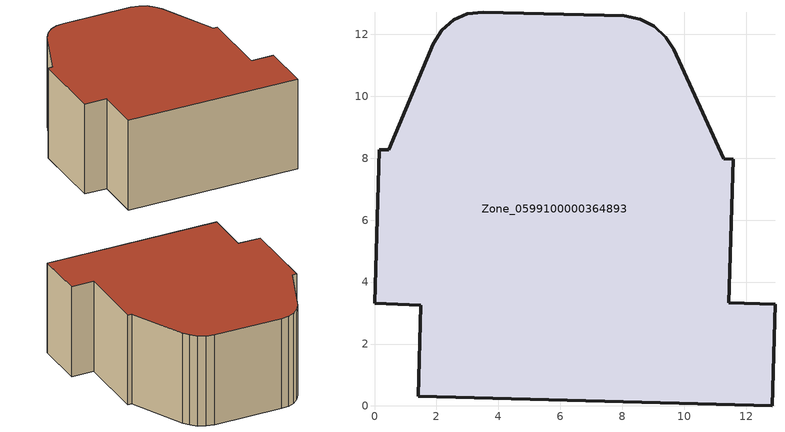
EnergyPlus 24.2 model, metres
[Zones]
Zone_0599100000364893
 floor ground (C_G): 0.45,8.27 1.89,11.69 2.17,12.14 2.56,12.47 3,12.66 3.52,12.72 8.07,12.61 8.58,12.49 9.03,12.26 9.4,11.92 9.66,11.52 11.28,7.98 11.58,7.97 11.45,3.33 12.94,3.28 12.85,0 1.41,0.31 1.5,3.26 0,3.31 0.15,8.27 z0
 wall outside (C_F): 1.41,0.31 12.85,0 12.94,3.28 11.45,3.33 11.58,7.97 11.28,7.98 9.66,11.52 9.4,11.92 9.03,12.26 8.58,12.49 8.07,12.61 3.52,12.72 3,12.66 2.56,12.47 2.17,12.14 1.89,11.69 0.45,8.27 0.15,8.27 0,3.31 1.5,3.26 1.41,0.31 z0:6.25
 roof outside (C_R): 0.15,8.27 0,3.31 1.5,3.26 1.41,0.31 12.85,0 12.94,3.28 11.45,3.33 11.58,7.97 11.28,7.98 9.66,11.52 9.4,11.92 9.03,12.26 8.58,12.49 8.07,12.61 3.52,12.72 3,12.66 2.56,12.47 2.17,12.14 1.89,11.69 0.45,8.27 z6.25
[BUILDING]
Pand.0599100000364893: North Axis=0; Terrain=City; Loads Convergence Tolerance Value=0.04; Temperature Convergence Tolerance Value=0.4; Solar Distribution=FullExterior; Maximum Number of Warmup Days=25; Minimum Number of Warmup Days=1
[Site:Location]
Rotterdam.The.Hague.AP_ZH_NLD Design_Conditions: Latitude=51.96; Longitude=4.45; Time Zone=1; Elevation=-4.5
[SITE:GROUNDTEMPERATURE:BUILDINGSURFACE]
18, 18, 18, 18, 18, 18, 18, 18, 18, 18, 18, 18
[MATERIAL] Thermal Absorptance=0.9; Solar Absorptance=0.7; Visible Absorptance=0.7
Name | Roughness | Thickness | Conductivity | Density | Specific Heat
G.D.1992-2005 | MediumSmooth | 0.15 | 0.06 | 540 | 1210
F.D.1992-2005 | Rough | 0.3 | 0.12 | 1920 | 840
R.D.1992-2005 | MediumRough | 0.2 | 0.08 | 1500 | 1000
[CONSTRUCTION]
C_G: G.D.1992-2005
C_F: F.D.1992-2005
C_R: R.D.1992-2005
[ZONE]
Zone_0599100000364893: Type=1; Multiplier=1; Ceiling Height=Autocalculate; Volume=Autocalculate; Floor Area=autocalculate; Part of Total Floor Area=Yes
[ZONEINFILTRATION:DESIGNFLOWRATE]
Infil_Zone_0599100000364893: Zone or ZoneList or Space or SpaceList=Zone_0599100000364893; Schedule=AlwaysOn; Design Flow Rate Calculation Method=Flow/Area; Flow Rate per Floor Area=0.0021; Constant Term Coefficient=1; Temperature Term Coefficient=0; Velocity Term Coefficient=0; Velocity Squared Term Coefficient=0
[HVACTEMPLATE:ZONE:IDEALLOADSAIRSYSTEM]
Zone_0599100000364893: Maximum Heating Supply Air Temperature=50; Minimum Cooling Supply Air Temperature=13; Maximum Heating Supply Air Humidity Ratio=0.0156; Minimum Cooling Supply Air Humidity Ratio=0.0077; Heating Limit=NoLimit; Cooling Limit=NoLimit; Dehumidification Control Type=ConstantSensibleHeatRatio; Cooling Sensible Heat Ratio=0.7; Dehumidification Setpoint=60; Humidification Control Type=None; Humidification Setpoint=30; Outdoor Air Method=None; Outdoor Air Flow Rate per Person=0.00944; Outdoor Air Flow Rate per Zone Floor Area=0; Outdoor Air Flow Rate per Zone=0; Demand Controlled Ventilation Type=None; Outdoor Air Economizer Type=NoEconomizer; Heat Recovery Type=None; Sensible Heat Recovery Effectiveness=0.7; Latent Heat Recovery Effectiveness=0.65
[ZONECONTROL:THERMOSTAT]
ThermostatControl_Zone_0599100000364893: Zone or ZoneList=Zone_0599100000364893; Control Type Schedule=DualSetpointControlType; Control 1=Thermostat_Zone_0599100000364893; Temperature Difference Between Cutout And Setpoint=0
[THERMOSTATSETPOINT:DUALSETPOINT]
Thermostat_Zone_0599100000364893: Heating Setpoint Temperature Schedule=HeatingSetpoint_Zone_0599100000364893; Cooling Setpoint Temperature Schedule=CoolingSetpoint_Zone_0599100000364893
[SCHEDULE:COMPACT]
HeatingSetpoint_Zone_0599100000364893: Through: 12/31, For: AllDays, Until: 24:00, 21
CoolingSetpoint_Zone_0599100000364893: Through: 12/31, For: AllDays, Until: 24:00, 24
DualSetpointControlType: Through: 12/31, For: AllDays, Until: 24:00, 4
AlwaysOn: Through: 12/31, For: AllDays, Until: 24:00, 1
